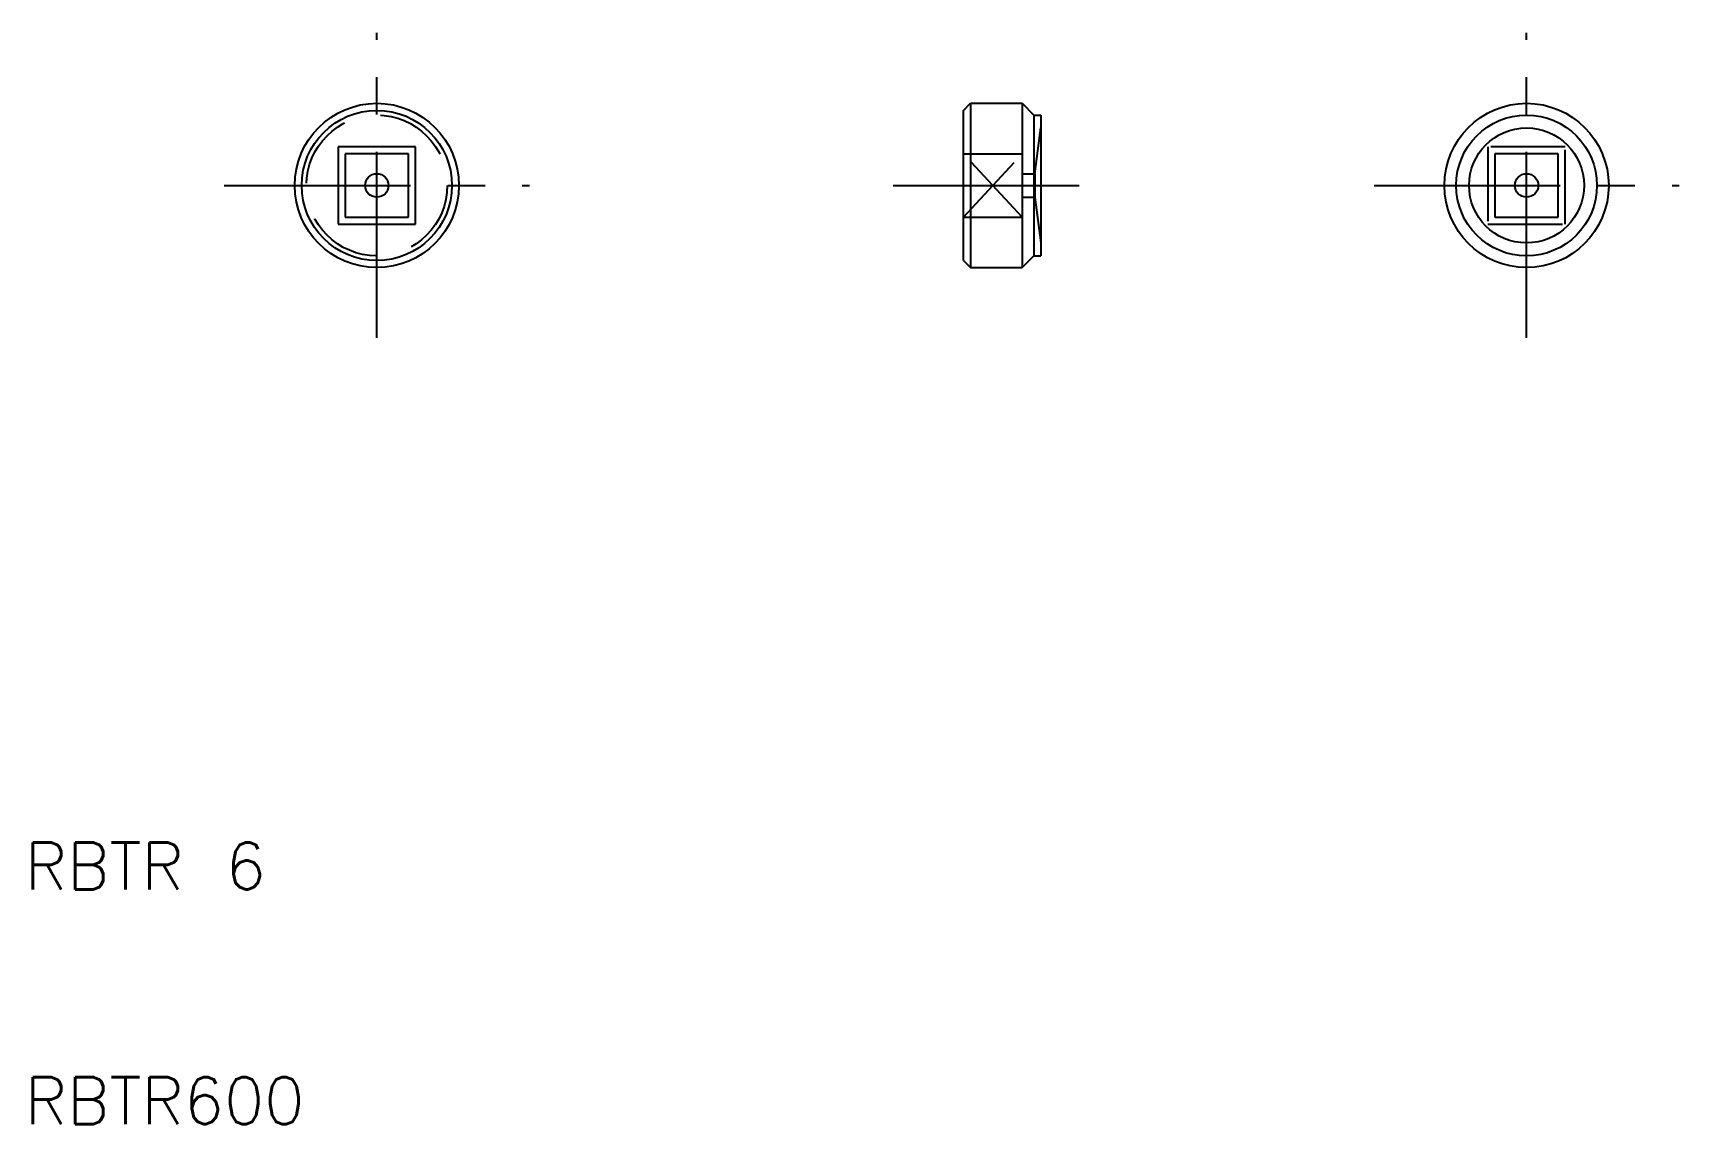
# Model space of a CAD drawing. Extents: x 10.3 to 80.5, y 10 to 56.5.
import ezdxf

# ---------------------------------------------------------------- set-up
doc = ezdxf.new("R2010")
doc.units = 0
doc.header["$LTSCALE"] = 0.25
doc.linetypes.add('CENTER', pattern=[50.8, 31.75, -6.35, 6.35, -6.35])
doc.linetypes.add('DASHED', pattern=[19.05, 12.7, -6.35])
doc.layers.get('0').update_dxf_attribs({"linetype": 'CONTINUOUS'})
doc.layers.add('CENTER', color=1, linetype='CENTER')
doc.styles.get("Standard").update_dxf_attribs({"font": 'txt.shx', "bigfont": 'extfont.shx'})

msp = doc.modelspace()

# ---------------------------------------------------------------- linework, layer by layer
for p, q in [((50, 53.2), (50.3, 53.5)), ((50.3, 53.5), (50.3, 46.5)), ((50.3, 53.5), (52.5, 53.5)), ((52.5, 53.5), (52.5, 46.5)), ((52.5, 53.5), (53, 53)), ((50, 46.8), (50, 53.2)), ((53, 53), (53, 47)), ((53, 53), (53.3, 53)), ((53.3, 53), (53.3, 47)), ((23.35, 51.65), (23.35, 48.35)), ((26.65, 51.65), (23.35, 51.65)), ((23.65, 51.35), (23.65, 48.65)), ((26.35, 51.35), (23.65, 51.35)), ((26.35, 48.65), (26.35, 51.35)), ((26.65, 48.35), (26.65, 51.65)), ((23.65, 48.65), (26.35, 48.65)), ((23.35, 48.35), (26.65, 48.35)), ((50, 46.8), (50.3, 46.5)), ((50.3, 46.5), (52.5, 46.5)), ((52.5, 46.5), (53, 47)), ((53, 47), (53.3, 47))]:
    msp.add_line(p, q)
at = {"color": 3, "linetype": 'DASHED'}
for p, q in [((53.05, 50.5), (53.3, 52.45)), ((50, 48.65), (52.5, 51.35)), ((52.5, 48.65), (50, 51.35)), ((50, 51.35), (52.5, 51.35)), ((52.5, 51.35), (52.5, 48.65)), ((72.35, 51.65), (72.35, 48.35)), ((75.65, 51.65), (72.35, 51.65)), ((72.65, 51.35), (72.65, 48.65)), ((75.35, 51.35), (72.65, 51.35)), ((75.35, 48.65), (75.35, 51.35)), ((75.65, 48.35), (75.65, 51.65)), ((52.5, 50.5), (53.05, 50.5)), ((53.05, 50.5), (53.05, 49.5)), ((52.5, 49.5), (53.05, 49.5)), ((53.05, 49.5), (53.3, 47.55)), ((50, 48.65), (52.5, 48.65)), ((72.65, 48.65), (75.35, 48.65)), ((72.35, 48.35), (75.65, 48.35))]:
    msp.add_line(p, q, dxfattribs=at)
for centre, radius in [((25, 50), 3.5), ((74, 50), 3.5), ((25, 50), 3.2), ((74, 50), 3), ((74, 50), 2.45), ((25, 50), 0.5), ((74, 50), 0.5)]:
    msp.add_circle(centre, radius)
msp.add_circle((25, 50), 3, dxfattribs=at)
at = {"layer": 'CENTER', "color": 1, "linetype": 'CENTER'}
for p, q in [((25, 43.5), (25, 56.5)), ((74, 43.5), (74, 56.5)), ((18.5, 50), (31.5, 50)), ((47, 50), (56.3, 50)), ((67.5, 50), (80.5, 50))]:
    msp.add_line(p, q, dxfattribs=at)

# ---------------------------------------------------------------- texts
for s, p in [('RBTR 6', (10, 20)), ('RBTR600', (10, 10))]:
    msp.add_text(s, height=2).set_placement(p)

doc.saveas('drawing.dxf')
